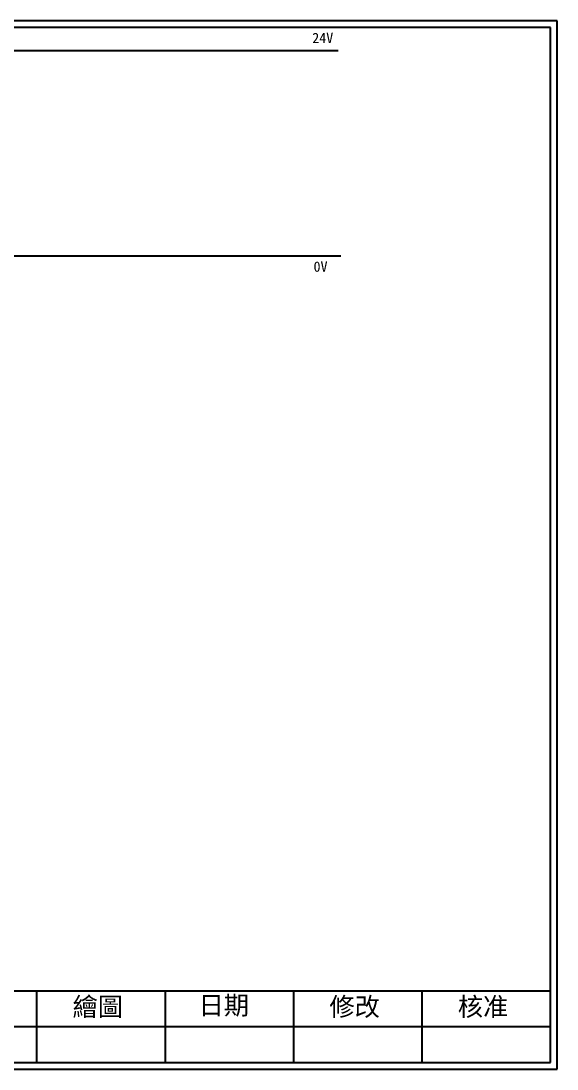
# Model space of a CAD drawing. Extents: x 10 to 297, y 3 to 207.
# Drawn here: x 192.6 to 297, y 3 to 207 of the extents above; entities that cross this region are included whole.
import ezdxf

# ---------------------------------------------------------------- set-up
doc = ezdxf.new("R2010")
doc.units = 0
doc.layers.get('0').update_dxf_attribs({"linetype": 'CONTINUOUS'})
doc.layers.add('圖框層', color=7, linetype='CONTINUOUS')
doc.styles.add('STSL', font='KAIU.TTF')

msp = doc.modelspace()

# ---------------------------------------------------------------- linework, layer by layer
for p, q in [((254.36, 201.15), (116.28, 201.15)), ((254.89, 161.2), (116.28, 161.2))]:
    msp.add_line(p, q)
at = {"layer": '圖框層', "color": 7}
for p, q in [((297, 206.97), (10, 206.97)), ((297, 3), (297, 206.97)), ((295.75, 205.72), (11.25, 205.72)), ((295.75, 4.25), (295.75, 205.72)), ((11.25, 18.25), (295.75, 18.25)), ((195.75, 4.25), (195.75, 18.25)), ((220.75, 4.25), (220.75, 18.25)), ((245.75, 4.25), (245.75, 18.25)), ((270.75, 4.25), (270.75, 18.25)), ((145.75, 11.25), (295.75, 11.25)), ((11.25, 4.25), (295.75, 4.25)), ((10, 3), (297, 3))]:
    msp.add_line(p, q, dxfattribs=at)

# ---------------------------------------------------------------- texts
at = {"layer": '圖框層', "color": 4, "style": 'STSL'}
for s, height, p in [('24V', 2, (249.35, 202.66)), ('0V', 2, (249.6, 158.16)), ('繪圖', 3.6, (202.69, 13.34)), ('日期', 3.6, (227.22, 13.59)), ('修改', 3.6, (252.69, 13.34)), ('核准', 3.6, (277.69, 13.34))]:
    msp.add_text(s, height=height, dxfattribs=at).set_placement(p)

doc.saveas('drawing.dxf')
